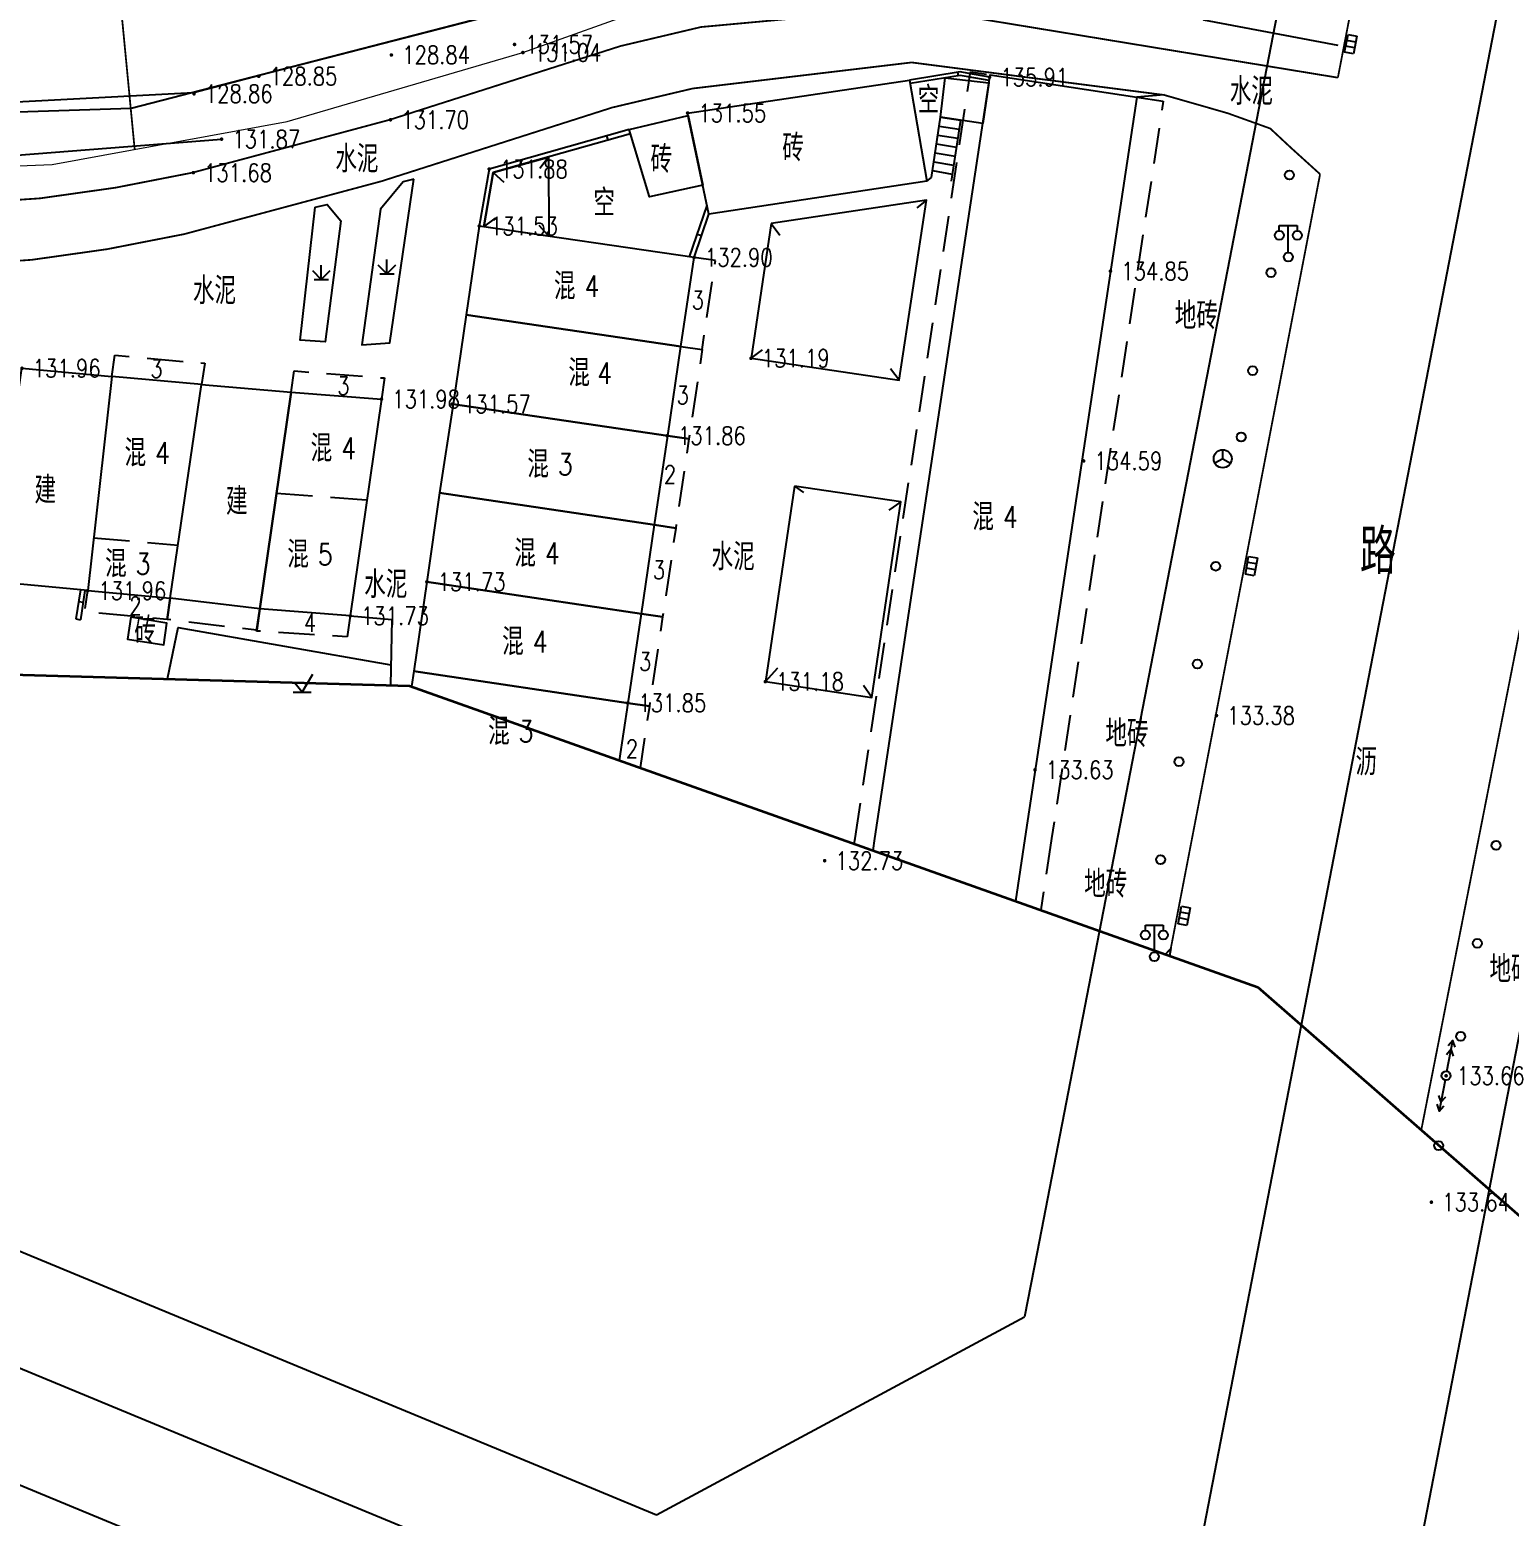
# Model space of a CAD drawing. Extents: x 529262 to 576451, y 2694391 to 2717535.
# Drawn here: x 566434.2 to 566516.4, y 2711214.9 to 2711297.5 of the extents above; entities that cross this region are included whole.
import ezdxf
from ezdxf.enums import TextEntityAlignment as Align
from ezdxf.xclip import XClip

# ---------------------------------------------------------------- set-up
doc = ezdxf.new("R2010")
doc.units = 0
doc.header["$XCLIPFRAME"] = 0
doc.linetypes.add('ACAD_ISO12W100', pattern=[22, 12, -3, 0.5, -3, 0.5, -3])
doc.linetypes.add('X5', pattern=[3, 2, -1])
for name, color, linetype in [('a红线图', 1, 'Continuous'), ('DLDW', 8, 'Continuous'), ('DLSS', 4, 'Continuous'), ('DMTZ', 8, 'Continuous'), ('GCD', 8, 'Continuous'), ('GXYZ', 8, 'Continuous'), ('JMD', 8, 'Continuous'), ('PP-COM', 7, 'Continuous'), ('RD-中线', 40, 'Continuous'), ('RD-红线', 7, 'Continuous'), ('ZBTZ', 8, 'Continuous'), ('ZJ', 7, 'Continuous'), ('污水管径标注_W10-', 202, 'Continuous')]:
    doc.layers.add(name, color=color, linetype=linetype)
doc.layers.add('SXSS', color=5, linetype='Continuous', lineweight=0)
doc.layers.add('控制界线1', color=30, linetype='ACAD_ISO12W100', lineweight=35)
doc.styles.add('HZ', font='rs.shx', dxfattribs={"width": 0.8, "bigfont": 'hztxt.shx'})
doc.linetypes.add('10421', pattern='A,2,[150,AAA.SHX,S=0.5,R=0,X=0,Y=0.5],1e-11', length=2)
doc.linetypes.add('10422', pattern='A,0.75,[150,AAA.SHX,S=0.5,R=0,X=0,Y=0.5],1.5,[177,AAA.SHX,S=1,R=0,X=0,Y=0.4],0.75', length=3)
doc.linetypes.add('1161', pattern='A,0,[149,AAA.SHX,S=0.15,R=0,X=0,Y=0],-1.6', length=1.6)
doc.linetypes.add('445', pattern='A,8,-0.5,[147,AAA.SHX,S=1,R=0,X=0,Y=0],-1.5', length=10)
doc.linetypes.add('732', pattern='A,9,-0.5,[162,AAA.SHX,S=1,R=0,X=0,Y=0],-0.5', length=10)
doc.linetypes.add('8462', pattern='A,2,[157,AAA.SHX,S=1,R=0,X=0,Y=0.5],1e-09', length=2)

# ---------------------------------------------------------------- blocks, each defined once
blk = doc.blocks.new('A$C19FD0107')
at = {"layer": 'RD-中线', "color": 8, "linetype": 'Continuous', "flags": 128}
blk.add_lwpolyline([(-4459.749, 17007.017), (-4471.755, 16960.396, 0.015747), (-4473.843, 16951.183), (-4501.852, 16806.649)], format="xyb", dxfattribs=at)
blk.add_lwpolyline([(-4805.574, 16932.417), (-4501.852, 16806.65)], dxfattribs=at)
at = {"layer": 'RD-红线', "color": 8}
blk.add_lwpolyline([(-4478.975, 16980.479), (-4483.372, 16963.402, 0.015725), (-4485.624, 16953.466), (-4507.809, 16838.986), (-4508.508, 16835.379)], format="xyb", dxfattribs=at)
at = {"layer": 'RD-红线', "color": 8, "linetype": 'Continuous', "flags": 128}
for points in [[(-4775.453, 16926.438), (-4532.367, 16825.78), (-4528.973, 16824.374)], [(-4780.302, 16915.458), (-4527.834, 16810.914), (-4525.581, 16809.981)], [(-4480.873, 16851.832), (-4490.046, 16804.496)]]:
    blk.add_lwpolyline(points, dxfattribs=at)
at = {"layer": 'RD-红线', "color": 8, "linetype": 'Continuous'}
blk.add_lwpolyline([(-4528.973, 16824.374), (-4508.508, 16835.379, 0.474441)], format="xyb", dxfattribs=at)
blk = doc.blocks.new('gc097')
at = {"color": 8}
for p, q in [((-1, 2.9), (-1, 3.5)), ((-1, 3.5), (1, 3.5)), ((0, 0.5), (0, 3.5)), ((1, 3.5), (1, 2.9))]:
    blk.add_line(p, q, dxfattribs=at)
for centre in [(-1, 2.4), (1, 2.4), (0, 0)]:
    blk.add_circle(centre, 0.5, dxfattribs=at)
blk = doc.blocks.new('gc041')
for p, q in [((-1, 0.5), (1, 0.5)), ((-1, -0.5), (-1, 0.5)), ((-0.33, 0.5), (-0.33, -0.5)), ((0.33, 0.5), (0.33, -0.5)), ((1, 0.5), (1, -0.5)), ((1, -0.5), (-1, -0.5))]:
    blk.add_line(p, q)
blk = doc.blocks.new('gc048')
for q in [(-0.87, -0.5), (0, 1), (0.87, -0.5)]:
    blk.add_line((0, 0), q)
blk.add_circle((0, 0), 1)
blk = doc.blocks.new('gc170')
at = {"color": 8, "linetype": 'Continuous'}
blk.add_circle((0, 0), 0.5, dxfattribs=at)
blk = doc.blocks.new('gc123')
at = {"color": 8}
for p, q in [((0, 0), (1.2, 2)), ((-1, 0), (1, 0)), ((0, 0), (-0.8, 1))]:
    blk.add_line(p, q, dxfattribs=at)
blk = doc.blocks.new('GC200')
at = {"linetype": 'Continuous', "const_width": 0.2, "flags": 128}
blk.add_lwpolyline([(-0.1, 0, 1), (0.1, 0, 1)], format="xyb", close=True, dxfattribs=at)
blk = doc.blocks.new('gc124')
at = {"color": 8}
for p, q in [((-1, 1), (0, 0)), ((-0.8, 0), (0.8, 0)), ((0, 0), (0, 1.6)), ((0, 0), (1, 1))]:
    blk.add_line(p, q, dxfattribs=at)
blk = doc.blocks.new('gc013a')
at = {"linetype": 'Continuous'}
blk.add_line((0.5, 0), (4, 0), dxfattribs=at)
at = {"linetype": 'Continuous', "flags": 128}
for points in [[(2.31, -0.4), (3, 0), (2.31, 0.4)], [(3.31, -0.4), (4, 0), (3.31, 0.4)]]:
    blk.add_lwpolyline(points, dxfattribs=at)

msp = doc.modelspace()

# ---------------------------------------------------------------- linework, layer by layer
at = {"layer": 'a红线图', "color": 8, "linetype": 'Continuous', "lineweight": 0, "flags": 128}
msp.add_lwpolyline([(566610.304, 2711156.366), (566550.359, 2711188.445), (566569.799, 2711252.568), (566569.607, 2711257.235), (566534.769, 2711298.178), (566490.048, 2711309.934), (566487.632, 2711304.43), (566485.732, 2711304.359), (566471.667, 2711301.392), (566439.814, 2711293.156), (566398.395, 2711291.82), (566380.611, 2711292.541), (566369.371, 2711293.398), (566354.467, 2711296.492), (566334.898, 2711300.894), (566329.062, 2711302.94), (566307.729, 2711309.881), (566292.891, 2711316.021), (566275.762, 2711324.076), (566251.375, 2711336.425), (566235.869, 2711345.727), (566223.396, 2711352.879), (566218.243, 2711353.629)], dxfattribs=at)
msp.add_lwpolyline([(566610.304, 2711156.366), (566550.359, 2711188.445), (566569.799, 2711252.568), (566569.607, 2711257.235), (566534.769, 2711298.178), (566490.048, 2711309.934), (566487.632, 2711304.43), (566485.732, 2711304.359), (566471.667, 2711301.392), (566439.814, 2711293.156), (566398.395, 2711291.82), (566380.611, 2711292.541), (566369.371, 2711293.398), (566354.467, 2711296.492), (566334.898, 2711300.894), (566329.062, 2711302.94), (566307.729, 2711309.881), (566292.891, 2711316.021), (566275.762, 2711324.076), (566251.375, 2711336.425), (566235.869, 2711345.727), (566223.396, 2711352.879), (566218.243, 2711353.629)], dxfattribs=at)
at = {"layer": 'DLSS', "linetype": 'Continuous', "const_width": 0.1, "flags": 128}
for points, elevation in [([(566516.199, 2711342.992), (566506.9, 2711294.866)], 135.58), ([(566364.998, 2711289.501), (566371.989, 2711288.995), (566376.331, 2711288.681), (566398.489, 2711287.461), (566411.797, 2711286.954), (566427.16, 2711287.642), (566434.751, 2711288.159), (566438.94, 2711288.751), (566443.228, 2711289.588), (566454.191, 2711292.527), (566467.014, 2711296.622), (566471.494, 2711297.681), (566483.202, 2711298.758), (566506.9, 2711294.866)], 131.534), ([(566364.998, 2711286.081), (566371.392, 2711285.684), (566375.845, 2711285.375), (566398.024, 2711284.043), (566411.332, 2711283.536), (566426.695, 2711284.224), (566434.285, 2711284.741), (566438.475, 2711285.333), (566442.763, 2711286.17), (566453.726, 2711289.109), (566466.549, 2711293.204), (566471.029, 2711294.263), (566483.204, 2711295.712), (566497.241, 2711293.903)], 134.228), ([(566505.911, 2711289.502), (566498.789, 2711252.568)], 135.58), ([(566498.789, 2711252.568), (566497.612, 2711246.465), (566497.316, 2711246.139)], 135.58)]:
    msp.add_lwpolyline(points, dxfattribs=dict(at, elevation=elevation))
for points in [[(566497.241, 2711293.903), (566499.202, 2711293.342), (566500.79, 2711292.884), (566503.141, 2711292.039), (566504.32, 2711290.942), (566505.911, 2711289.502)], [(566514.725, 2711252.568), (566517.066, 2711264.456), (566520.619, 2711284.584)], [(566511.537, 2711236.374), (566514.725, 2711252.568)]]:
    msp.add_lwpolyline(points, dxfattribs=at)
at = {"layer": 'DMTZ', "linetype": '10421', "elevation": 24.551, "flags": 128}
msp.add_lwpolyline([(566365.791, 2711289.754), (566366.205, 2711291.509), (566384.817, 2711289.634), (566398.207, 2711289.353), (566414.376, 2711289.324), (566419.717, 2711289.488), (566444.837, 2711291.447)], dxfattribs=at)
at = {"layer": 'GXYZ', "linetype": '732', "flags": 128}
msp.add_lwpolyline([(566534.851, 2711298.157), (566490.048, 2711309.934), (566487.632, 2711304.43), (566485.732, 2711304.359), (566471.667, 2711301.392), (566439.814, 2711293.156), (566398.395, 2711291.82), (566380.611, 2711292.541), (566369.371, 2711293.398), (566354.467, 2711296.492), (566334.898, 2711300.894), (566329.062, 2711302.94), (566307.729, 2711309.881), (566292.891, 2711316.021), (566275.762, 2711324.076), (566251.375, 2711336.425), (566235.869, 2711345.727), (566223.396, 2711352.879), (566218.243, 2711353.629)], dxfattribs=at)
at = {"layer": 'JMD', "linetype": 'Continuous'}
for p, q in [((566485.76, 2711295.164), (566485.79, 2711294.976)), ((566484.306, 2711289.309), (566484.811, 2711292.663)), ((566484.811, 2711292.663), (566485.916, 2711292.497)), ((566485.916, 2711292.497), (566485.405, 2711289.104)), ((566466.243, 2711291.625), (566466.311, 2711291.384)), ((566484.662, 2711291.675), (566485.765, 2711291.497)), ((566484.737, 2711292.169), (566485.841, 2711291.997)), ((566484.513, 2711290.686), (566485.615, 2711290.496)), ((566484.588, 2711291.18), (566485.69, 2711290.997)), ((566461.43, 2711290.271), (566461.498, 2711290.03)), ((566463.008, 2711290.455), (566462.526, 2711289.816)), ((566484.439, 2711290.191), (566485.539, 2711289.996)), ((566459.937, 2711289.591), (566460.531, 2711289.055)), ((566484.364, 2711289.697), (566485.464, 2711289.496)), ((566484.036, 2711288.054, 131.78), (566483.492, 2711287.622, 131.78)), ((566459.412, 2711286.58), (566460.06, 2711287.049)), ((566463.029, 2711286.052), (566462.504, 2711286.656)), ((566475.391, 2711286.754), (566475.867, 2711286.111)), ((566471.519, 2711286.077), (566471.282, 2711286.157)), ((566474.276, 2711279.267), (566474.918, 2711279.743)), ((566482.509, 2711278.043), (566482.032, 2711278.686)), ((566476.687, 2711272.164, 131.182), (566477.191, 2711271.806)), ((566482.599, 2711271.284), (566481.944, 2711270.824)), ((566436.894, 2711265.756), (566437.141, 2711265.716)), ((566436.74, 2711264.778), (566436.987, 2711264.739)), ((566475.069, 2711261.297), (566475.767, 2711262.053)), ((566480.981, 2711260.417), (566480.521, 2711261.072))]:
    msp.add_line(p, q, dxfattribs=at)
at = {"layer": 'JMD', "linetype": 'Continuous', "flags": 128}
for points in [[(566483.084, 2711294.73), (566484.05, 2711289.104), (566471.93, 2711287.281), (566470.75, 2711292.893)], [(566487.156, 2711292.31), (566484.811, 2711292.663), (566485.062, 2711294.858), (566487.498, 2711294.577)], [(566471.592, 2711288.893), (566468.633, 2711288.24), (566467.492, 2711291.976), (566470.778, 2711292.758), (566470.778, 2711292.758)], [(566459.412, 2711286.58), (566459.937, 2711289.591), (566463.008, 2711290.455), (566463.029, 2711286.052)], [(566458.438, 2711281.681), (566470.375, 2711279.925), (566471.108, 2711284.872), (566459.165, 2711286.616)], [(566457.706, 2711276.715), (566469.64, 2711274.96), (566470.375, 2711279.925), (566458.438, 2711281.681)], [(566443.726, 2711277.805), (566438.734, 2711278.257), (566437.395, 2711266.354), (566441.986, 2711265.928)], [(566441.986, 2711265.928), (566443.726, 2711277.805), (566448.703, 2711277.385), (566446.971, 2711265.336)], [(566456.96, 2711271.781), (566468.906, 2711270.003), (566469.64, 2711274.96), (566457.706, 2711276.715)], [(566456.251, 2711266.839), (566468.175, 2711265.064), (566468.906, 2711270.003), (566456.96, 2711271.781)], [(566455.52, 2711261.879), (566467.441, 2711260.105), (566468.175, 2711265.064), (566456.251, 2711266.839)], [(566439.798, 2711264.869), (566439.617, 2711263.658), (566441.622, 2711263.34), (566441.803, 2711264.551)]]:
    msp.add_lwpolyline(points, close=True, dxfattribs=at)
at = {"layer": 'JMD', "linetype": 'X5', "flags": 128}
for points in [[(566480.055, 2711252.568), (566480.874, 2711257.997), (566486.482, 2711295.191), (566487.566, 2711295.028)], [(566495.717, 2711293.784), (566497.188, 2711293.559), (566490.98, 2711252.568)], [(566470.375, 2711279.925), (566471.558, 2711279.75), (566472.29, 2711284.697), (566471.108, 2711284.872)], [(566470.375, 2711279.925), (566471.558, 2711279.75), (566470.823, 2711274.785), (566469.64, 2711274.96)], [(566438.734, 2711278.257), (566438.908, 2711279.44), (566443.9, 2711278.988), (566443.726, 2711277.805)], [(566469.64, 2711274.96), (566470.823, 2711274.785), (566470.089, 2711269.828), (566468.906, 2711270.003)], [(566447.897, 2711271.779), (566452.919, 2711271.39)], [(566468.906, 2711270.003), (566470.089, 2711269.828), (566469.357, 2711264.889), (566468.175, 2711265.064)], [(566437.726, 2711269.296), (566442.417, 2711268.871)], [(566441.986, 2711265.928), (566441.811, 2711264.746), (566437.22, 2711265.172), (566437.395, 2711266.354)], [(566446.971, 2711265.336), (566446.796, 2711264.154), (566441.811, 2711264.746), (566441.986, 2711265.928)], [(566451.993, 2711264.947), (566451.824, 2711263.786), (566446.783, 2711264.106), (566446.971, 2711265.336)], [(566468.175, 2711265.064), (566469.357, 2711264.889), (566468.623, 2711259.93), (566467.441, 2711260.105)], [(566467.441, 2711260.105), (566468.623, 2711259.93), (566468.116, 2711256.507)], [(566480.012, 2711252.283), (566480.055, 2711252.568)], [(566490.98, 2711252.568), (566490.379, 2711248.602)]]:
    msp.add_lwpolyline(points, dxfattribs=at)
at = {"layer": 'JMD', "linetype": 'Continuous', "flags": 128}
for points in [[(566481.163, 2711252.568), (566487.566, 2711295.028), (566495.717, 2711293.784), (566489.502, 2711252.568)], [(566487.545, 2711294.892), (566486.374, 2711295.094), (566485.903, 2711295.187), (566483.084, 2711294.73)], [(566487.517, 2711294.704), (566486.339, 2711294.907), (566485.899, 2711294.994), (566483.116, 2711294.543)], [(566467.492, 2711291.976), (566459.718, 2711289.789), (566459.165, 2711286.616)], [(566467.565, 2711291.737), (566459.937, 2711289.591), (566459.412, 2711286.58)], [(566470.856, 2711284.909), (566471.829, 2711287.76)], [(566471.108, 2711284.872), (566471.93, 2711287.281)], [(566436.995, 2711266.392), (566436.74, 2711264.778)], [(566437.244, 2711266.368), (566436.987, 2711264.739)], [(566466.968, 2711256.915), (566467.441, 2711260.105), (566455.52, 2711261.879), (566455.394, 2711261.024)], [(566481.064, 2711251.91), (566481.163, 2711252.568)], [(566489.502, 2711252.568), (566488.979, 2711249.099)]]:
    msp.add_lwpolyline(points, dxfattribs=at)
for points, elevation in [([(566475.391, 2711286.754), (566474.276, 2711279.267), (566482.509, 2711278.043), (566484.036, 2711288.054)], 131.78), ([(566433.742, 2711278.713), (566438.734, 2711278.257), (566437.395, 2711266.354), (566432.041, 2711266.857)], 131.96), ([(566448.703, 2711277.385), (566453.725, 2711276.996), (566451.993, 2711264.947), (566446.971, 2711265.336)], 131.962), ([(566476.687, 2711272.164), (566475.069, 2711261.297), (566480.981, 2711260.417), (566482.599, 2711271.284)], 131.182)]:
    msp.add_lwpolyline(points, close=True, dxfattribs=dict(at, elevation=elevation))
at = {"layer": 'JMD', "linetype": 'X5', "elevation": 131.962, "flags": 128}
msp.add_lwpolyline([(566448.703, 2711277.385), (566448.874, 2711278.562), (566453.896, 2711278.173), (566453.725, 2711276.996)], dxfattribs=at)
at = {"layer": 'JMD', "linetype": '445', "flags": 128}
msp.add_lwpolyline([(566451.993, 2711264.947), (566454.3, 2711264.753), (566454.232, 2711261.096)], dxfattribs=at)
at = {"layer": 'SXSS', "color": 8, "linetype": '8462', "const_width": 0.1, "flags": 128}
msp.add_lwpolyline([(566440.008, 2711290.872), (566438.883, 2711302.538), (566438.498, 2711305.473), (566437.49, 2711313.417)], dxfattribs=at)
at = {"layer": 'SXSS', "color": 8, "linetype": '10422', "flags": 128}
msp.add_lwpolyline([(566364.998, 2711290.95), (566368.144, 2711290.124), (566370.668, 2711289.664), (566373.037, 2711289.431), (566375.313, 2711289.248), (566377.973, 2711289.359), (566407.76, 2711289.102), (566424.314, 2711289.603), (566435.418, 2711290.033), (566448.486, 2711292.422), (566461.591, 2711296.261), (566471.157, 2711299.693)], dxfattribs=at)
at = {"layer": 'ZBTZ', "linetype": '1161', "flags": 128}
for points in [[(566498.315, 2711299.174), (566499.653, 2711298.985), (566499.432, 2711298.079), (566506.9, 2711296.681)], [(566441.84, 2711261.448), (566442.425, 2711264.296), (566454.253, 2711262.231)], [(566497.612, 2711246.465), (566497.531, 2711246.062)]]:
    msp.add_lwpolyline(points, dxfattribs=at)
at = {"layer": 'ZBTZ', "linetype": '1161', "elevation": 133.397, "flags": 128}
msp.add_lwpolyline([(566497.241, 2711293.903), (566495.717, 2711293.784)], dxfattribs=at)
at = {"layer": 'ZBTZ', "linetype": '1161', "flags": 128}
msp.add_lwpolyline([(566455.526, 2711289.224), (566454.935, 2711289.083), (566453.669, 2711287.565), (566452.636, 2711280.013), (566454.191, 2711280.127)], close=True, dxfattribs=at)
for points, elevation in [([(566455.526, 2711289.224), (566454.935, 2711289.083), (566453.669, 2711287.565), (566452.636, 2711280.013), (566454.191, 2711280.127)], 131.762), ([(566450.04, 2711287.664), (566450.713, 2711287.819), (566451.475, 2711286.915), (566450.606, 2711280.176), (566449.202, 2711280.271)], 131.809)]:
    msp.add_lwpolyline(points, close=True, dxfattribs=dict(at, elevation=elevation))
at = {"layer": 'ZBTZ', "linetype": '1161', "ltscale": 0.4, "flags": 128}
msp.add_lwpolyline([(566484.05, 2711289.104), (566484.306, 2711289.309)], dxfattribs=at)
at = {"layer": '控制界线1', "color": 252, "linetype": 'Continuous', "flags": 128}
msp.add_lwpolyline([(566606.933, 2711087.702), (566644.711, 2711153.019), (566598.698, 2711283.071), (566496.002, 2711357.662), (566390.249, 2711365.689), (566217.966, 2711433.767), (566135.414, 2711495.399), (566100.815, 2711531.11), (566057.471, 2711541.747), (566041.502, 2711497.298), (566109.581, 2711415.474), (566178.415, 2711344.369), (566249.168, 2711298.339), (566348.438, 2711264.105), (566455.277, 2711261.066), (566502.459, 2711244.312), (566526.428, 2711223.352), (566516.162, 2711173.585), (566513.881, 2711148.132)], close=True, dxfattribs=at)
msp.add_lwpolyline([(566606.933, 2711087.702), (566644.711, 2711153.019), (566598.698, 2711283.071), (566496.002, 2711357.662), (566390.249, 2711365.689), (566217.966, 2711433.767), (566135.414, 2711495.399), (566100.815, 2711531.11), (566057.471, 2711541.747), (566041.502, 2711497.298), (566109.581, 2711415.474), (566178.415, 2711344.369), (566249.168, 2711298.339), (566348.438, 2711264.105), (566455.277, 2711261.066), (566502.459, 2711244.312), (566526.428, 2711223.352), (566516.162, 2711173.585), (566513.881, 2711148.132)], close=True, dxfattribs=at)
msp.add_lwpolyline([(566606.933, 2711087.702), (566644.711, 2711153.019), (566598.698, 2711283.071), (566496.002, 2711357.662), (566390.249, 2711365.689), (566217.966, 2711433.767), (566135.414, 2711495.399), (566100.815, 2711531.11), (566057.471, 2711541.747), (566041.502, 2711497.298), (566109.581, 2711415.474), (566178.415, 2711344.369), (566249.168, 2711298.339), (566348.438, 2711264.105), (566455.277, 2711261.066), (566502.459, 2711244.312), (566526.428, 2711223.352), (566516.162, 2711173.585), (566513.881, 2711148.132)], close=True, dxfattribs=at)
at = {"layer": '污水管径标注_W10-'}
msp.add_lwpolyline([(566427.092, 2711293.194), (566443.272, 2711294.05), (566446.949, 2711295.001), (566466.312, 2711300.007), (566471.667, 2711301.392), (566487.632, 2711304.43), (566488.379, 2711312.043)], dxfattribs=at)

# ---------------------------------------------------------------- block references
at = {"layer": 'DLDW', "linetype": 'Continuous', "xscale": 0.5, "yscale": 0.5, "zscale": 0.5}
for p in [(566504.144, 2711284.904, 133.487), (566496.696, 2711246.012, 133.595)]:
    msp.add_blockref('gc097', p, dxfattribs=at)
at = {"layer": 'GCD', "linetype": 'Continuous'}
ref = msp.add_blockref('GC200', (566461.126, 2711296.714, 131.568), dxfattribs=dict(at, xscale=0.5, yscale=0.5, zscale=0.5))
ref.add_attrib('height', '131.57', dxfattribs={"linetype": 'Continuous', "height": 1, "style": 'HZ', "width": 0.8}).set_placement((566461.726, 2711296.714, 131.568), align=Align.MIDDLE_LEFT)
ref = msp.add_blockref('GC200', (566454.281, 2711296.128, 128.841), dxfattribs=dict(at, xscale=0.5, yscale=0.5, zscale=0.5))
ref.add_attrib('height', '128.84', dxfattribs={"linetype": 'Continuous', "height": 1, "style": 'HZ', "width": 0.8}).set_placement((566454.881, 2711296.128, 128.841), align=Align.MIDDLE_LEFT)
ref = msp.add_blockref('GC200', (566461.591, 2711296.261, 131.036), dxfattribs=dict(at, xscale=0.5, yscale=0.5, zscale=0.5))
ref.add_attrib('height', '131.04', dxfattribs={"linetype": 'Continuous', "height": 1, "style": 'HZ', "width": 0.8}).set_placement((566462.191, 2711296.261, 131.036), align=Align.MIDDLE_LEFT)
ref = msp.add_blockref('GC200', (566446.907, 2711294.941, 128.85), dxfattribs=dict(at, xscale=0.5, yscale=0.5, zscale=0.5))
ref.add_attrib('height', '128.85', dxfattribs={"linetype": 'Continuous', "height": 1, "style": 'HZ', "width": 0.8}).set_placement((566447.507, 2711294.941, 128.85), align=Align.MIDDLE_LEFT)
at = {"layer": 'GCD'}
ref = msp.add_blockref('GC200', (566487.539, 2711294.893, 135.91), dxfattribs=dict(at, xscale=0.5, yscale=0.5))
ref.add_attrib('height', '135.91', dxfattribs={"linetype": 'Continuous', "height": 1, "style": 'HZ', "width": 0.8}).set_placement((566488.139, 2711294.893, 135.91), align=Align.MIDDLE_LEFT)
at = {"layer": 'GCD', "linetype": 'Continuous'}
ref = msp.add_blockref('GC200', (566443.307, 2711293.97, 128.86), dxfattribs=dict(at, xscale=0.5, yscale=0.5, zscale=0.5))
ref.add_attrib('height', '128.86', dxfattribs={"linetype": 'Continuous', "height": 1, "style": 'HZ', "width": 0.8}).set_placement((566443.907, 2711293.97, 128.86), align=Align.MIDDLE_LEFT)
at = {"layer": 'GCD'}
ref = msp.add_blockref('GC200', (566470.748, 2711292.901, 131.545), dxfattribs=dict(at, xscale=0.5, yscale=0.5))
ref.add_attrib('height', '131.55', dxfattribs={"linetype": 'Continuous', "height": 1, "style": 'HZ', "width": 0.8}).set_placement((566471.348, 2711292.901, 131.545), align=Align.MIDDLE_LEFT)
ref = msp.add_blockref('GC200', (566454.229, 2711292.524, 131.698), dxfattribs=dict(at, xscale=0.5, yscale=0.5))
ref.add_attrib('height', '131.70', dxfattribs={"linetype": 'Continuous', "height": 1, "style": 'HZ', "width": 0.8}).set_placement((566454.829, 2711292.524, 131.698), align=Align.MIDDLE_LEFT)
at = {"layer": 'GCD', "linetype": 'Continuous'}
ref = msp.add_blockref('GC200', (566444.837, 2711291.447, 131.866), dxfattribs=dict(at, xscale=0.5, yscale=0.5, zscale=0.5))
ref.add_attrib('height', '131.87', dxfattribs={"linetype": 'Continuous', "height": 1, "style": 'HZ', "width": 0.8}).set_placement((566445.437, 2711291.447, 131.866), align=Align.MIDDLE_LEFT)
at = {"layer": 'GCD'}
ref = msp.add_blockref('GC200', (566443.266, 2711289.585, 131.679), dxfattribs=dict(at, xscale=0.5, yscale=0.5))
ref.add_attrib('height', '131.68', dxfattribs={"linetype": 'Continuous', "height": 1, "style": 'HZ', "width": 0.8}).set_placement((566443.866, 2711289.585, 131.679), align=Align.MIDDLE_LEFT)
at = {"layer": 'GCD', "linetype": 'Continuous'}
ref = msp.add_blockref('GC200', (566459.718, 2711289.789, 131.878), dxfattribs=dict(at, xscale=0.5, yscale=0.5, zscale=0.5))
ref.add_attrib('height', '131.88', dxfattribs={"linetype": 'Continuous', "height": 1, "style": 'HZ', "width": 0.8}).set_placement((566460.318, 2711289.789, 131.878), align=Align.MIDDLE_LEFT)
ref = msp.add_blockref('GC200', (566459.165, 2711286.616, 131.534), dxfattribs=dict(at, xscale=0.5, yscale=0.5, zscale=0.5))
ref.add_attrib('height', '131.53', dxfattribs={"linetype": 'Continuous', "height": 1, "style": 'HZ', "width": 0.8}).set_placement((566459.765, 2711286.616, 131.534), align=Align.MIDDLE_LEFT)
ref = msp.add_blockref('GC200', (566471.108, 2711284.872, 132.895), dxfattribs=dict(at, xscale=0.5, yscale=0.5, zscale=0.5))
ref.add_attrib('height', '132.90', dxfattribs={"linetype": 'Continuous', "height": 1, "style": 'HZ', "width": 0.8}).set_placement((566471.708, 2711284.872, 132.895), align=Align.MIDDLE_LEFT)
at = {"layer": 'GCD'}
ref = msp.add_blockref('GC200', (566494.257, 2711284.11, 134.846), dxfattribs=dict(at, xscale=0.5, yscale=0.5))
ref.add_attrib('height', '134.85', dxfattribs={"linetype": 'Continuous', "height": 1, "style": 'HZ', "width": 0.8}).set_placement((566494.857, 2711284.11, 134.846), align=Align.MIDDLE_LEFT)
ref = msp.add_blockref('GC200', (566433.742, 2711278.713, 131.96), dxfattribs=dict(at, xscale=0.5, yscale=0.5))
ref.add_attrib('height', '131.96', dxfattribs={"linetype": 'Continuous', "height": 1, "style": 'HZ', "width": 0.8}).set_placement((566434.342, 2711278.713, 131.96), align=Align.MIDDLE_LEFT)
at = {"layer": 'GCD', "linetype": 'Continuous'}
ref = msp.add_blockref('GC200', (566474.276, 2711279.267, 131.192), dxfattribs=dict(at, xscale=0.5, yscale=0.5, zscale=0.5))
ref.add_attrib('height', '131.19', dxfattribs={"linetype": 'Continuous', "height": 1, "style": 'HZ', "width": 0.8}).set_placement((566474.876, 2711279.267, 131.192), align=Align.MIDDLE_LEFT)
at = {"layer": 'GCD'}
ref = msp.add_blockref('GC200', (566453.725, 2711276.996, 131.983), dxfattribs=dict(at, xscale=0.5, yscale=0.5))
ref.add_attrib('height', '131.98', dxfattribs={"linetype": 'Continuous', "height": 1, "style": 'HZ', "width": 0.8}).set_placement((566454.325, 2711276.996, 131.983), align=Align.MIDDLE_LEFT)
at = {"layer": 'GCD', "linetype": 'Continuous'}
ref = msp.add_blockref('GC200', (566457.661, 2711276.722, 131.572), dxfattribs=dict(at, xscale=0.5, yscale=0.5, zscale=0.5))
ref.add_attrib('height', '131.57', dxfattribs={"linetype": 'Continuous', "height": 1, "style": 'HZ', "width": 0.8}).set_placement((566458.261, 2711276.722, 131.572), align=Align.MIDDLE_LEFT)
ref = msp.add_blockref('GC200', (566469.613, 2711274.964, 131.86), dxfattribs=dict(at, xscale=0.5, yscale=0.5, zscale=0.5))
ref.add_attrib('height', '131.86', dxfattribs={"linetype": 'Continuous', "height": 1, "style": 'HZ', "width": 0.8}).set_placement((566470.213, 2711274.964, 131.86), align=Align.MIDDLE_LEFT)
at = {"layer": 'GCD'}
ref = msp.add_blockref('GC200', (566492.769, 2711273.563, 134.592), dxfattribs=dict(at, xscale=0.5, yscale=0.5))
ref.add_attrib('height', '134.59', dxfattribs={"linetype": 'Continuous', "height": 1, "style": 'HZ', "width": 0.8}).set_placement((566493.369, 2711273.563, 134.592), align=Align.MIDDLE_LEFT)
ref = msp.add_blockref('GC200', (566437.395, 2711266.35, 131.961), dxfattribs=dict(at, xscale=0.5, yscale=0.5))
ref.add_attrib('height', '131.96', dxfattribs={"linetype": 'Continuous', "height": 1, "style": 'HZ', "width": 0.8}).set_placement((566437.995, 2711266.35, 131.961), align=Align.MIDDLE_LEFT)
at = {"layer": 'GCD', "linetype": 'Continuous'}
ref = msp.add_blockref('GC200', (566456.253, 2711266.836, 131.726), dxfattribs=dict(at, xscale=0.5, yscale=0.5, zscale=0.5))
ref.add_attrib('height', '131.73', dxfattribs={"linetype": 'Continuous', "height": 1, "style": 'HZ', "width": 0.8}).set_placement((566456.853, 2711266.836, 131.726), align=Align.MIDDLE_LEFT)
at = {"layer": 'GCD'}
ref = msp.add_blockref('GC200', (566451.993, 2711264.947, 131.727), dxfattribs=dict(at, xscale=0.5, yscale=0.5))
ref.add_attrib('height', '131.73', dxfattribs={"linetype": 'Continuous', "height": 1, "style": 'HZ', "width": 0.8}).set_placement((566452.593, 2711264.947, 131.727), align=Align.MIDDLE_LEFT)
at = {"layer": 'GCD', "linetype": 'Continuous'}
ref = msp.add_blockref('GC200', (566475.069, 2711261.297, 131.182), dxfattribs=dict(at, xscale=0.5, yscale=0.5, zscale=0.5))
ref.add_attrib('height', '131.18', dxfattribs={"linetype": 'Continuous', "height": 1, "style": 'HZ', "width": 0.8}).set_placement((566475.669, 2711261.297, 131.182), align=Align.MIDDLE_LEFT)
at = {"layer": 'GCD'}
ref = msp.add_blockref('GC200', (566467.416, 2711260.109, 131.848), dxfattribs=dict(at, xscale=0.5, yscale=0.5))
ref.add_attrib('height', '131.85', dxfattribs={"linetype": 'Continuous', "height": 1, "style": 'HZ', "width": 0.8}).set_placement((566468.016, 2711260.109, 131.848), align=Align.MIDDLE_LEFT)
ref = msp.add_blockref('GC200', (566500.147, 2711259.41, 133.38), dxfattribs=dict(at, xscale=0.5, yscale=0.5))
ref.add_attrib('height', '133.38', dxfattribs={"linetype": 'Continuous', "height": 1, "style": 'HZ', "width": 0.8}).set_placement((566500.747, 2711259.41, 133.38), align=Align.MIDDLE_LEFT)
ref = msp.add_blockref('GC200', (566490.062, 2711256.391, 133.631), dxfattribs=dict(at, xscale=0.5, yscale=0.5))
ref.add_attrib('height', '133.63', dxfattribs={"linetype": 'Continuous', "height": 1, "style": 'HZ', "width": 0.8}).set_placement((566490.662, 2711256.391, 133.631), align=Align.MIDDLE_LEFT)
ref = msp.add_blockref('GC200', (566478.369, 2711251.34, 132.727), dxfattribs=dict(at, xscale=0.5, yscale=0.5))
ref.add_attrib('height', '132.73', dxfattribs={"linetype": 'Continuous', "height": 1, "style": 'HZ', "width": 0.8}).set_placement((566478.969, 2711251.34, 132.727), align=Align.MIDDLE_LEFT)
at = {"layer": 'GCD', "linetype": 'Continuous'}
ref = msp.add_blockref('GC200', (566512.916, 2711239.386, 133.66), dxfattribs=dict(at, xscale=0.5, yscale=0.5))
ref.add_attrib('height', '133.66', dxfattribs={"linetype": 'Continuous', "height": 1, "style": 'HZ', "width": 0.8}).set_placement((566513.516, 2711239.386, 133.66), align=Align.MIDDLE_LEFT)
ref = msp.add_blockref('GC200', (566512.098, 2711232.361, 133.64), dxfattribs=dict(at, xscale=0.5, yscale=0.5))
ref.add_attrib('height', '133.64', dxfattribs={"linetype": 'Continuous', "height": 1, "style": 'HZ', "width": 0.8}).set_placement((566512.698, 2711232.361, 133.64), align=Align.MIDDLE_LEFT)
at = {"layer": 'GXYZ', "linetype": 'Continuous'}
for name, p, xscale, yscale, zscale, rotation in [('gc041', (566507.618, 2711296.729, 133.327), 0.4999999998273269, 0.4999999998273269, 0.4999999998273269, 258.4717905238664), ('gc041', (566502.093, 2711267.72, 133.429), 0.5000000000198673, 0.5000000000198673, 0.5000000000198673, 260.1179372885509), ('gc041', (566498.355, 2711248.272, 133.48), 0.5000000000767322, 0.5000000000767322, 0.5000000000767322, 259.1280295843733), ('gc013a', (566512.916, 2711239.386, 99.946), 0.5000000001015085, 0.5000000001015085, 0.5000000001015085, 79.0378896831817), ('gc013a', (566512.916, 2711239.386), 0.4999999999889249, 0.4999999999889249, 0.4999999999889249, 259.0507640544596)]:
    msp.add_blockref(name, p, dxfattribs=dict(at, xscale=xscale, yscale=yscale, zscale=zscale, rotation=rotation))
at = {"layer": 'GXYZ', "linetype": 'Continuous', "xscale": 0.5, "yscale": 0.5, "zscale": 0.5}
for name, p in [('gc048', (566500.496, 2711273.682)), ('gc170', (566512.916, 2711239.386)), ('gc170', (566512.916, 2711239.386, 99.946))]:
    msp.add_blockref(name, p, dxfattribs=at)
at = {"layer": 'PP-COM'}
ref = msp.add_blockref('A$C19FD0107', (570997.993, 2694390.603), dxfattribs=at)
XClip(ref).set_block_clipping_path([(-9366.4383134884, 14428.6043910822), (-3328.4480743363, 17452.7484863754)])
at = {"layer": 'ZBTZ', "linetype": 'Continuous'}
for p, xscale, yscale, zscale, rotation in [((566504.208, 2711289.456), 0.5000000001229323, 0.5000000001229323, 0.5000000001229323, 79.33349248842678), ((566503.184, 2711284.02), 0.5000000001229323, 0.5000000001229323, 0.5000000001229323, 79.33349248842678), ((566502.161, 2711278.584), 0.5000000001229323, 0.5000000001229323, 0.5000000001229323, 79.33349248842678), ((566501.524, 2711274.895), 0.5000000001229323, 0.5000000001229323, 0.5000000001229323, 79.33349248842678), ((566500.113, 2711267.712), 0.5000000001229323, 0.5000000001229323, 0.5000000001229323, 79.33349248842678), ((566499.089, 2711262.276), 0.5000000001229323, 0.5000000001229323, 0.5000000001229323, 79.33349248842678), ((566498.065, 2711256.84), 0.5000000001229323, 0.5000000001229323, 0.5000000001229323, 79.33349248842678), ((566515.699, 2711252.188), 0.5000000001738789, 0.5000000001738789, 0.5000000001738789, 79.16408960380681), ((566497.041, 2711251.404), 0.5000000001229323, 0.5000000001229323, 0.5000000001229323, 79.33349248842678), ((566514.65, 2711246.747), 0.5000000001738789, 0.5000000001738789, 0.5000000001738789, 79.16408960380681), ((566513.73, 2711241.571), 0.5000000001738789, 0.5000000001738789, 0.5000000001738789, 79.16408960380681), ((566512.499, 2711235.509), 0.5000000001738789, 0.5000000001738789, 0.5000000001738789, 79.16408960380681)]:
    msp.add_blockref('gc170', p, dxfattribs=dict(at, xscale=xscale, yscale=yscale, zscale=zscale, rotation=rotation))
at = {"layer": 'ZBTZ', "linetype": 'Continuous', "xscale": 0.5, "yscale": 0.5, "zscale": 0.5}
for name, p in [('gc124', (566450.384, 2711283.653)), ('gc124', (566454.028, 2711283.967)), ('gc123', (566449.316, 2711260.718))]:
    msp.add_blockref(name, p, dxfattribs=at)

# ---------------------------------------------------------------- texts
at = {"layer": 'JMD', "linetype": 'Continuous', "style": 'HZ', "width": 0.8}
for s, p in [('砖', (566477.213, 2711290.964)), ('砖', (566469.884, 2711290.331)), ('混', (566464.515, 2711283.278)), ('混', (566465.317, 2711278.456)), ('混', (566450.986, 2711274.264)), ('混', (566440.642, 2711274.006)), ('混', (566463.036, 2711273.373)), ('混', (566487.778, 2711270.445)), ('混', (566449.69, 2711268.362)), ('混', (566462.315, 2711268.423)), ('混', (566439.562, 2711267.844)), ('砖', (566441.189, 2711264.128)), ('混', (566461.637, 2711263.512)), ('混', (566460.856, 2711258.526))]:
    msp.add_text(s, height=1.5, dxfattribs=at).set_placement(p, align=Align.MIDDLE_RIGHT)
for s, p in [('4', (566465.015, 2711283.278)), ('4', (566441.142, 2711274.006)), ('4', (566451.486, 2711274.264)), ('3', (566463.536, 2711273.373)), ('4', (566488.278, 2711270.445)), ('3', (566440.062, 2711267.844)), ('5', (566450.19, 2711268.362)), ('4', (566462.815, 2711268.423)), ('4', (566462.137, 2711263.512)), ('3', (566461.356, 2711258.526))]:
    msp.add_text(s, height=1.2, dxfattribs=at).set_placement(p, align=Align.MIDDLE_LEFT)
for s, height, p in [('4', 1.2, (566466.139, 2711278.441)), ('建', 1.5, (566435.035, 2711272.019)), ('建', 1.5, (566445.687, 2711271.394))]:
    msp.add_text(s, height=height, dxfattribs=at).set_placement(p, align=Align.MIDDLE)
at = {"layer": 'ZJ', "color": 8, "linetype": 'Continuous', "style": 'HZ', "width": 0.8}
for s, height, p in [('水泥', 1.5, (566502.09, 2711294.181)), ('空', 1.5, (566484.14, 2711293.71)), ('水泥', 1.5, (566452.363, 2711290.424)), ('空', 1.5, (566466.115, 2711287.999)), ('水泥', 1.5, (566444.444, 2711283.103)), ('3', 1, (566471.319, 2711282.503)), ('地砖', 1.5, (566499.033, 2711281.705)), ('3', 1, (566441.22, 2711278.681)), ('3', 1, (566451.611, 2711277.742)), ('3', 1, (566470.477, 2711277.223)), ('2', 1, (566469.769, 2711272.805)), ('路', 2.5, (566509.126, 2711268.656)), ('水泥', 1.5, (566473.282, 2711268.308)), ('水泥', 1.5, (566453.966, 2711266.772)), ('3', 1, (566469.157, 2711267.502)), ('2', 1, (566440.046, 2711265.508)), ('4', 1, (566449.757, 2711264.564)), ('3', 1, (566468.388, 2711262.409)), ('地砖', 1.5, (566495.174, 2711258.479)), ('2', 1, (566467.656, 2711257.554)), ('沥', 1.5, (566508.479, 2711256.881)), ('地砖', 1.5, (566493.995, 2711250.115)), ('地砖', 1.5, (566516.528, 2711245.386))]:
    msp.add_text(s, height=height, dxfattribs=at).set_placement(p, align=Align.MIDDLE)

doc.saveas('drawing.dxf')
